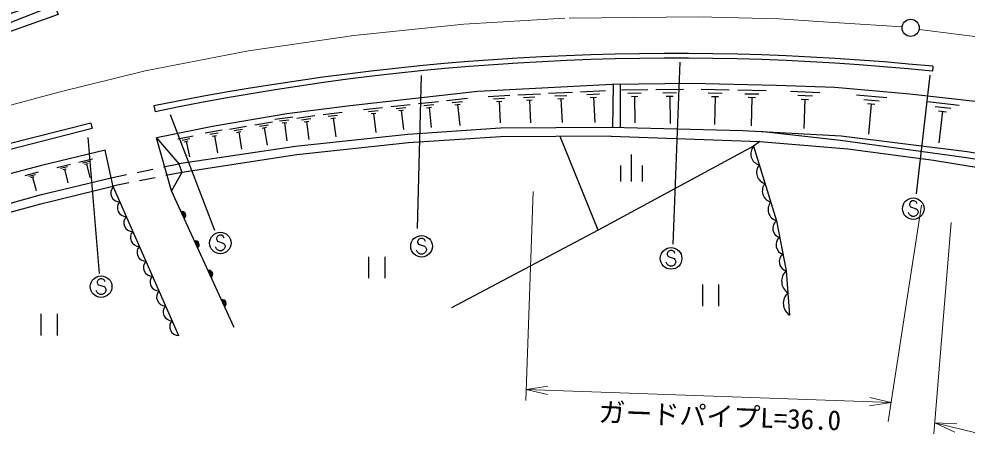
# Model space of a CAD drawing. Units: millimetres, scale not verified. Extents: x 40000 to 680000, y 20000 to 380000.
# Drawn here: x 92025 to 179854, y 262467 to 301793 of the extents above; entities that cross this region are included whole.
import ezdxf
from ezdxf.enums import TextEntityAlignment as Align

# ---------------------------------------------------------------- set-up
doc = ezdxf.new("R2010")
doc.units = ezdxf.units.MM
doc.header["$LTSCALE"] = 1000
doc.linetypes.add('CHAIN', pattern=[18.5, 12, -1.5, 3.5, -1.5])
for name, color, linetype, lineweight in [('M-BGD', 7, 'Continuous', 25), ('M-BMK', 2, 'CHAIN', 13), ('M-BMK-SRVR', 3, 'Continuous', 25), ('M-STR-HTXT', 7, 'Continuous', 13), ('M-STR-STRC', 7, 'Continuous', 25)]:
    doc.layers.add(name, color=color, linetype=linetype, lineweight=lineweight)
doc.styles.add('ＭＳ ゴシック', font='')
doc.styles.get('ＭＳ ゴシック').set_extended_font_data('MS Gothic')

msp = doc.modelspace()

# ---------------------------------------------------------------- linework, layer by layer
at = {"layer": 'M-BGD'}
for p, q in [((176687, 297400), (176642, 296950)), ((144048, 295048), (146369, 295168)), ((147068, 295701), (147008, 291714)), ((147712, 295709), (147713, 291697)), ((147829, 295211), (150278, 295242)), ((151032, 295251), (153573, 295283)), ((155223, 295273), (157825, 295221)), ((158611, 295205), (161241, 295152)), ((131634, 294234), (133583, 294450)), ((135480, 294606), (137487, 294710)), ((135994, 294381), (136998, 294433)), ((138235, 294749), (140343, 294857)), ((138776, 294512), (139830, 294567)), ((139053, 294262), (139580, 294289)), ((139317, 294276), (139425, 292168)), ((141090, 294896), (143303, 295010)), ((141657, 294648), (142764, 294705)), ((141948, 294385), (142502, 294414)), ((142225, 294400), (142339, 292187)), ((144643, 294788), (145804, 294848)), ((144948, 294513), (145529, 294543)), ((145238, 294528), (145358, 292206)), ((148445, 294912), (149670, 294928)), ((148755, 294610), (149368, 294618)), ((149061, 294614), (149092, 292165)), ((151671, 294941), (152942, 294957)), ((151993, 294627), (152628, 294635)), ((152310, 294631), (152342, 292090)), ((155867, 294935), (157168, 294909)), ((156186, 294603), (156836, 294590)), ((156511, 294597), (156459, 291994)), ((159262, 294863), (160577, 294836)), ((159584, 294528), (160242, 294514)), ((159913, 294521), (159860, 291890)), ((163498, 295082), (166227, 294978)), ((164167, 294715), (165531, 294663)), ((164495, 294361), (165177, 294335)), ((164836, 294348), (164732, 291619)), ((169627, 294749), (172439, 294506)), ((170300, 294336), (171706, 294215)), ((104516, 293721), (104636, 293183)), ((123942, 293385), (125711, 293580)), ((126504, 293668), (128278, 293864)), ((126972, 293495), (127859, 293593)), ((129033, 293947), (130887, 294152)), ((129522, 293767), (130449, 293869)), ((129779, 293561), (130243, 293612)), ((130011, 293586), (130216, 291733)), ((132148, 294045), (133123, 294152)), ((132419, 293828), (132906, 293882)), ((132662, 293855), (132878, 291906)), ((136258, 294144), (136760, 294169)), ((136509, 294156), (136613, 292149)), ((170621, 293955), (171324, 293894)), ((170972, 293924), (170730, 291112)), ((176200, 294136), (179138, 293805)), ((176893, 293686), (178362, 293520)), ((115720, 292487), (117411, 292706)), ((117757, 292606), (119448, 292825)), ((118207, 292450), (119053, 292559)), ((120221, 292925), (121954, 293150)), ((120682, 292765), (121549, 292877)), ((120927, 292576), (121360, 292632)), ((121143, 292604), (121368, 290871)), ((124409, 293212), (125294, 293310)), ((124655, 293016), (125097, 293065)), ((124876, 293040), (125071, 291271)), ((127218, 293298), (127662, 293347)), ((127440, 293322), (127636, 291549)), ((177219, 293277), (177953, 293194)), ((177586, 293236), (177254, 290298)), ((98679, 292133), (98801, 291654)), ((111522, 291572), (113106, 291844)), ((113873, 291976), (115499, 292254)), ((114314, 291842), (115127, 291981)), ((114552, 291674), (114959, 291743)), ((114756, 291709), (115034, 290083)), ((116170, 292331), (117016, 292440)), ((116409, 292147), (116832, 292201)), ((116620, 292174), (116839, 290483)), ((118446, 292266), (118869, 292320)), ((118657, 292293), (118876, 290602)), ((106735, 290662), (108172, 290947)), ((109273, 291225), (110856, 291497)), ((109703, 291095), (110494, 291231)), ((109934, 290931), (110330, 290999)), ((110132, 290965), (110404, 289382)), ((111952, 291442), (112744, 291578)), ((112184, 291278), (112580, 291346)), ((112382, 291312), (112653, 289729)), ((107130, 290554), (107848, 290697)), ((107345, 290410), (107704, 290481)), ((107525, 290446), (107810, 289009)), ((100752, 286218), (100006, 289638)), ((148750, 289213), (148750, 286713)), ((95526, 288031), (96785, 288338)), ((95879, 287950), (96509, 288104)), ((97560, 288527), (98823, 288835)), ((97914, 288446), (98546, 288600)), ((98111, 288326), (98426, 288403)), ((98268, 288365), (98576, 287102)), ((105414, 288066), (106834, 288359)), ((147750, 288213), (147750, 286713)), ((149750, 288213), (149750, 286713)), ((92586, 287280), (93828, 287608)), ((92938, 287207), (93558, 287371)), ((96075, 287831), (96390, 287908)), ((96232, 287870), (96539, 286611)), ((100567, 287067), (101986, 287360)), ((102966, 287562), (104435, 287864)), ((107100, 287559), (105634, 287269)), ((93134, 287093), (93444, 287175)), ((93289, 287134), (93617, 285893)), ((102201, 286589), (100734, 286299)), ((104653, 287075), (103182, 286784)), ((100752, 286218), (106820, 272434)), ((111952, 273178), (106151, 285859)), ((145694, 282192), (132080, 275014)), ((124409, 279745), (124409, 277745)), ((125909, 279745), (125909, 277745)), ((155340, 277158), (155340, 275158)), ((156840, 277158), (156840, 275158)), ((94060, 274451), (94060, 272451)), ((95560, 274451), (95560, 272451))]:
    msp.add_line(p, q, dxfattribs=at)
for points in [[(90887, 301353), (95323, 303062), (98650, 304644), (100168, 305110), (101427, 306635), (99020, 305821), (95139, 303917), (95073, 303700)], [(301073, 255260), (293960, 267941), (280598, 270463), (269925, 273021), (255086, 276979), (243779, 279987), (231157, 283394), (211277, 288077), (194163, 291843), (180899, 294109), (174550, 294825), (167602, 295425), (162161, 295634), (154304, 295792), (146981, 295700), (134541, 295059), (122702, 293751), (116844, 292992), (109946, 291809), (104766, 290781)], [(98679, 292133), (90737, 290108), (82187, 287726), (82320, 287251), (90865, 289630), (98801, 291654)], [(193367, 287234), (193085, 287293), (179879, 289467), (168189, 290925), (159083, 291433), (146885, 291717), (136637, 291650), (128063, 291092), (117657, 289967), (106834, 288359)], [(146875, 290915), (136645, 290853), (128113, 290318), (117752, 289196), (107100, 287559)], [(160672, 290437), (160078, 289985), (145694, 282192), (142175, 290887)], [(146875, 290915), (160672, 290437), (168796, 289748), (176756, 288710), (191857, 286221), (205342, 283345), (215666, 280899), (227980, 277600), (244410, 272955), (266461, 266871), (273186, 265158), (256984, 254131)], [(193265, 286644), (192968, 286707), (179797, 288908), (168144, 290507), (160691, 291344)], [(160078, 289985), (162215, 283086), (163106, 278439), (163412, 274339)], [(100006, 289638), (94100, 288198), (83091, 285287)], [(83908, 282673), (94123, 285515), (100567, 287067)], [(86970, 282722), (94054, 284656), (100734, 286299)]]:
    msp.add_lwpolyline(points, dxfattribs=at)
for points in [[(90629, 302067), (95073, 303700), (95662, 302200), (91162, 300589)], [(104766, 290781), (106834, 288359), (107100, 287559), (106151, 285859)]]:
    msp.add_lwpolyline(points, close=True, dxfattribs=at)
for centre, radius, start, end in [((152727, 57663), 240931, 84.29272, 101.54304), ((152832, 61981), 236172, 84.21391, 101.77519), ((160884, 289290), 1065, 139.25227, 255.17188), ((161419, 287565), 1065, 139.25227, 255.17188), ((161953, 285841), 1065, 139.25227, 255.17188), ((101346, 285656), 817, 136.59021, 270.9287), ((101953, 284278), 817, 136.59021, 270.9287), ((162487, 284116), 1065, 139.25227, 255.17188), ((107130, 283588), 354, 303.38162, 105.7868), ((107130, 283588), 283, 305.60566, 103.56276), ((107130, 283588), 212, 309.35198, 99.81643), ((107130, 283588), 142, 317.06371, 92.1047), ((102559, 282899), 817, 136.59021, 270.9287), ((107130, 283588), 100, 327.38137, 81.78704), ((162729, 282382), 872, 126.11563, 255.60081), ((103166, 281521), 817, 136.59021, 270.9287), ((108378, 280860), 354, 303.38162, 105.7868), ((108378, 280860), 283, 305.60566, 103.56276), ((108378, 280860), 212, 309.35198, 99.81643), ((163026, 280833), 872, 126.11563, 255.60081), ((103773, 280143), 817, 136.59021, 270.9287), ((108378, 280860), 142, 317.06371, 92.1047), ((108378, 280860), 100, 327.38137, 81.78704), ((104380, 278764), 817, 136.59021, 270.9287), ((163323, 279283), 872, 126.11563, 255.60081), ((109626, 278132), 354, 303.38162, 105.7868), ((163986, 277474), 1306, 132.37206, 236.1522), ((104986, 277386), 817, 136.59021, 270.9287), ((109626, 278132), 283, 305.60566, 103.56276), ((109626, 278132), 212, 309.35198, 99.81643), ((109626, 278132), 142, 317.06371, 92.1047), ((109626, 278132), 100, 327.38137, 81.78704), ((105593, 276008), 817, 136.59021, 270.9287), ((164139, 275424), 1306, 132.37206, 236.1522), ((106200, 274629), 817, 136.59021, 270.9287), ((110874, 275404), 354, 303.38162, 105.7868), ((110874, 275404), 283, 305.60566, 103.56276), ((110874, 275404), 212, 309.35198, 99.81643), ((110874, 275404), 142, 317.06371, 92.1047), ((110874, 275404), 100, 327.38137, 81.78704), ((106807, 273251), 817, 136.59021, 270.9287)]:
    msp.add_arc(centre, radius, start, end, dxfattribs=at)
at = {"layer": 'M-BMK'}
for points in [[(173839, 301072), (166071, 301565), (162455, 301798), (154981, 301990), (142592, 301865), (133252, 301324), (123062, 300265), (113289, 298841), (103716, 296983), (95842, 295041), (86786, 292617), (77020, 289713)], [(272143, 278652), (262862, 281027), (254421, 283285), (241649, 286743), (228510, 290317), (211079, 294666), (198873, 297208), (191300, 298582), (184668, 299649), (175417, 300815)]]:
    msp.add_lwpolyline(points, dxfattribs=at)
at = {"layer": 'M-BMK-SRVR'}
msp.add_circle((174632, 300969), 800, dxfattribs=at)
at = {"layer": 'M-STR-HTXT'}
for p, q in [((139665, 285778), (138983, 266426)), ((175650, 284510), (172545, 264451)), ((178373, 282921), (176782, 263327)), ((139019, 267425), (141032, 267754)), ((139019, 267425), (172821, 266234)), ((139019, 267425), (141003, 266955)), ((172821, 266234), (170808, 265905)), ((172821, 266234), (170836, 266704)), ((176865, 264351), (289865, 236724)), ((176865, 264351), (178713, 263487)), ((176865, 264351), (178903, 264264))]:
    msp.add_line(p, q, dxfattribs=at)
at = {"layer": 'M-STR-STRC'}
for p, q in [((153262, 297779), (152587, 280905)), ((128949, 282375), (129305, 296547)), ((176403, 296569), (175128, 285579)), ((106033, 292940), (110132, 282192)), ((98397, 290803), (99446, 278180)), ((174602, 284837), (174511, 284655)), ((174511, 284655), (174511, 284564)), ((174784, 284928), (174602, 284837)), ((174965, 284928), (174784, 284928)), ((175147, 284837), (174965, 284928)), ((175238, 284655), (175147, 284837)), ((174511, 283655), (174420, 283837)), ((174511, 284564), (174602, 284382)), ((174602, 284382), (175147, 284200)), ((175147, 284200), (175238, 284109)), ((175238, 284109), (175329, 283928)), ((175329, 283837), (175238, 283655)), ((175329, 283928), (175329, 283837)), ((174602, 283564), (174511, 283655)), ((174784, 283473), (174602, 283564)), ((174965, 283473), (174784, 283473)), ((175147, 283564), (174965, 283473)), ((175238, 283655), (175147, 283564)), ((110409, 281654), (110318, 281472)), ((110318, 281472), (110318, 281381)), ((110318, 281381), (110409, 281199)), ((110591, 281745), (110409, 281654)), ((110409, 281199), (110955, 281017)), ((110773, 281745), (110591, 281745)), ((110955, 281654), (110773, 281745)), ((111046, 281472), (110955, 281654)), ((129048, 281350), (128957, 281168)), ((128957, 281168), (128957, 281077)), ((128957, 281077), (129048, 280895)), ((129229, 281441), (129048, 281350)), ((129411, 281441), (129229, 281441)), ((129593, 281350), (129411, 281441)), ((129684, 281168), (129593, 281350)), ((110318, 280472), (110227, 280654)), ((110409, 280381), (110318, 280472)), ((110591, 280290), (110409, 280381)), ((110773, 280290), (110591, 280290)), ((110955, 280381), (110773, 280290)), ((110955, 281017), (111046, 280926)), ((111046, 280472), (110955, 280381)), ((111046, 280926), (111136, 280745)), ((111136, 280654), (111046, 280472)), ((111136, 280745), (111136, 280654)), ((128957, 280168), (128866, 280350)), ((129048, 280895), (129593, 280713)), ((129593, 280713), (129684, 280622)), ((129684, 280622), (129775, 280441)), ((129775, 280350), (129684, 280168)), ((129775, 280441), (129775, 280350)), ((152162, 280225), (152071, 280043)), ((152344, 280316), (152162, 280225)), ((152526, 280316), (152344, 280316)), ((152708, 280225), (152526, 280316)), ((152799, 280043), (152708, 280225)), ((129048, 280077), (128957, 280168)), ((129229, 279986), (129048, 280077)), ((129411, 279986), (129229, 279986)), ((129593, 280077), (129411, 279986)), ((129684, 280168), (129593, 280077)), ((152071, 280043), (152071, 279952)), ((152071, 279952), (152162, 279770)), ((152162, 279770), (152708, 279589)), ((152708, 279589), (152799, 279498)), ((152799, 279498), (152889, 279316)), ((152889, 279316), (152889, 279225)), ((152071, 279043), (151980, 279225)), ((152162, 278952), (152071, 279043)), ((152344, 278861), (152162, 278952)), ((152526, 278861), (152344, 278861)), ((152708, 278952), (152526, 278861)), ((152799, 279043), (152708, 278952)), ((152889, 279225), (152799, 279043)), ((99361, 277604), (99270, 277423)), ((99543, 277695), (99361, 277604)), ((99725, 277695), (99543, 277695)), ((99907, 277604), (99725, 277695)), ((99998, 277423), (99907, 277604)), ((99270, 277423), (99270, 277332)), ((99270, 277332), (99361, 277150)), ((99361, 277150), (99907, 276968)), ((99907, 276968), (99998, 276877)), ((99998, 276877), (100088, 276695)), ((100088, 276695), (100088, 276604)), ((99270, 276423), (99179, 276604)), ((99361, 276332), (99270, 276423)), ((99543, 276241), (99361, 276332)), ((99725, 276241), (99543, 276241)), ((99907, 276332), (99725, 276241)), ((99998, 276423), (99907, 276332)), ((100088, 276604), (99998, 276423))]:
    msp.add_line(p, q, dxfattribs=at)
for centre in [(174874, 284200), (110682, 281017), (129320, 280713), (152435, 279589), (99634, 276968)]:
    msp.add_circle(centre, 1000, dxfattribs=at)

# ---------------------------------------------------------------- texts
at = {"layer": 'M-STR-HTXT', "style": 'ＭＳ ゴシック'}
msp.add_text('ガードパイプL=36.0', height=1833, rotation=357.982, dxfattribs=at).set_placement((156895, 263493), align=Align.BOTTOM_CENTER)

doc.saveas('drawing.dxf')
